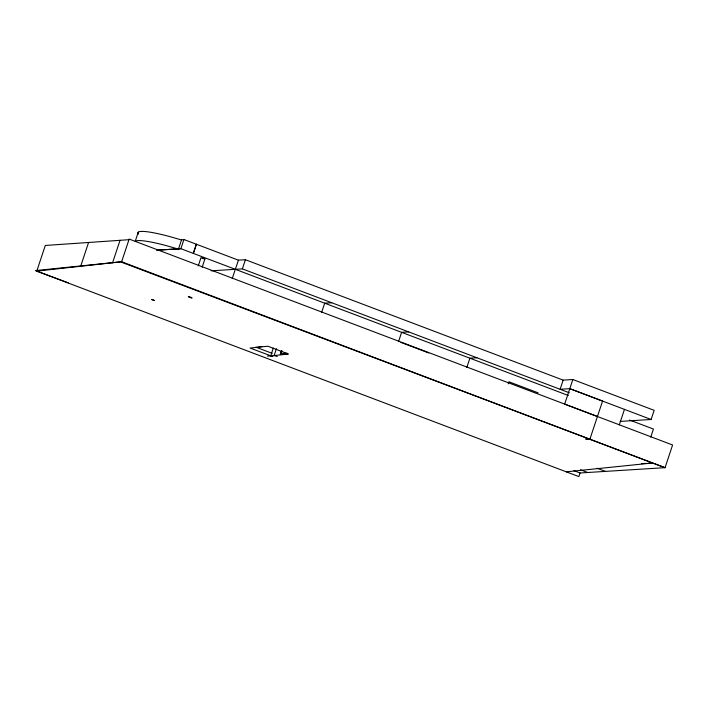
<?xml version="1.0" encoding="UTF-8"?>
<svg xmlns="http://www.w3.org/2000/svg" width="708" height="708" viewBox="0 0 708 708"><rect width="100%" height="100%" fill="white"/><g stroke="black" fill="none" stroke-linecap="round" stroke-linejoin="round"><path stroke-width="1.06" d="M664.936 467.678L121.626 261.739L121.466 262.226L665.06 467.669L672.6 444.996L129.166 239.065L121.626 261.739L36.772 271.12L45.303 245.464L128.953 239.693M198.284 265.872L200.966 257.668L203.169 258.101L204.877 258.995L202.196 267.208M267.412 356.106L270.739 355.894L273.323 347.991M68.295 282.837L36.772 271.12M80.668 266.261L88.58 242.481M112.581 262.739L120.041 240.304M138.264 232.18L135.219 241.339A53.808 6.93 18.4 0 1 165.858 245.508L178.451 249.119L180.876 248.685L568.329 395.506M620.208 421.41L651.112 419.481L654.157 410.33L572.852 379.523L563.152 380.125L245.411 259.721L238.357 260.163L183.93 239.516L181.505 239.95L178.451 249.119L175.681 249.004M183.93 239.516L180.876 248.685L156.999 250.172M232.233 278.58L235.313 269.305M235.383 269.305L238.428 260.155M211.152 270.819L242.366 268.872L245.411 259.721M276.43 348.628L274.129 355.549L277.279 356.531M321.609 312.458L324.698 303.183L331.751 302.741M398.542 341.601L401.622 332.335L408.675 331.893M466.811 367.479L469.9 358.204L476.953 357.761M508.255 383.833L508.937 381.78L538.133 392.843M563.152 380.125L560.108 389.276L569.807 388.665L602.579 401.055L589.897 439.181L586.879 439.376M572.852 379.523L564.665 404.126L597.437 416.516M665.06 467.669L580.056 472.979L578.861 476.59L35.4 270.598L121.626 261.739M619.323 424.809L624.465 409.348M650.723 437.19L653.422 429.057L629.686 420.065M281.297 351.186L280.253 354.31L287.333 353.876M281.899 350.522L280.855 353.664L287.289 353.265M204.877 258.995L204.134 258.96M256.694 347.398L261.81 346.548M270.739 355.894L288.581 354.062L267.889 346.221L250.048 348.053L272.837 356.575M566.32 471.838L652.537 462.979L648.13 463.253M189.408 297.369C197.444 299.758 184.691 294.67 189.408 297.369L190.151 297.316M156.725 250.198L177.027 248.942M641.519 463.66L645.926 463.386M585.41 439.004L589.897 439.181M181.505 239.95L168.902 236.339A53.808 6.93 18.4 0 0 138.423 234.136M203.196 258.721L202.178 258.385M569.807 388.665L651.112 419.481M242.366 268.872L569.303 392.763M400.932 342.415L428.729 352.947M597.171 468.262L605.437 471.395M580.463 469.758L587.702 472.501M573.861 470.634L580.056 472.979M255.792 347.132L272.226 353.381M196.373 244.233L193.328 253.402L196.373 244.251M151.53 299.457L154.592 300.537L151.53 299.457"/></g></svg>
